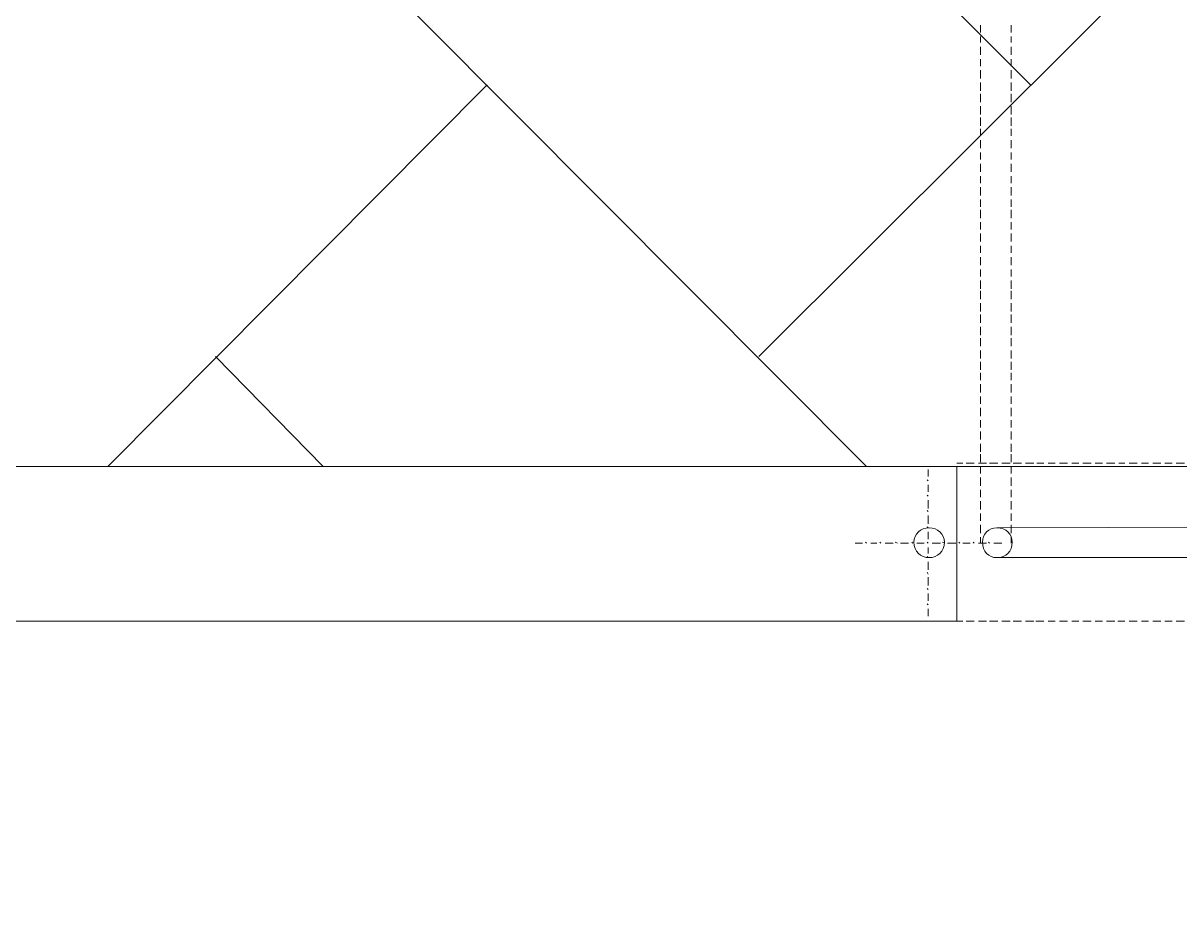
# Model space of a CAD drawing. Header units: millimetres. Extents: x 2928 to 3112, y 1220 to 1280.
# Drawn here: x 2953.341 to 2955.221, y 1262.581 to 1264.011 of the extents above; entities that cross this region are included whole.
import ezdxf

# ---------------------------------------------------------------- set-up
doc = ezdxf.new("R2010")
doc.units = ezdxf.units.MM

msp = doc.modelspace()

# ---------------------------------------------------------------- linework, layer by layer
at = {"color": 9, "linetype": 'Continuous', "lineweight": 13, "true_color": 0xbababa}
for points in [[(2954.71151, 1263.2906), (2953.70483, 1264.30062), (2953.70483, 1264.30062)], [(2954.97818, 1263.91061), (2954.58817, 1264.30062), (2954.58817, 1264.30062)], [(2954.53651, 1263.46894), (2955.24318, 1264.17395), (2955.24318, 1264.17395)], [(2953.47816, 1263.2906), (2954.09483, 1263.91061), (2954.09483, 1263.91061)], [(2953.82816, 1263.2906), (2953.65316, 1263.46894), (2953.65316, 1263.46894)]]:
    msp.add_lwpolyline(points, dxfattribs=at)
at = {"color": 7, "linetype": 'Continuous', "lineweight": 5, "true_color": 0x000007}
for points in [[(2954.89651, 1263.99561), (2954.89651, 1264.00728), (2954.89651, 1264.00728)], [(2954.94651, 1264.00728), (2954.94651, 1263.99561), (2954.94651, 1263.99561)], [(2954.89651, 1263.97895), (2954.89651, 1263.98895), (2954.89651, 1263.98895)], [(2954.94651, 1263.98895), (2954.94651, 1263.97895), (2954.94651, 1263.97895)], [(2954.89651, 1263.95895), (2954.89651, 1263.97228), (2954.89651, 1263.97228)], [(2954.94651, 1263.97228), (2954.94651, 1263.95895), (2954.94651, 1263.95895)], [(2954.89651, 1263.94061), (2954.89651, 1263.95228), (2954.89651, 1263.95228)], [(2954.94651, 1263.95228), (2954.94651, 1263.94061), (2954.94651, 1263.94061)], [(2954.89651, 1263.92061), (2954.89651, 1263.93395), (2954.89651, 1263.93395)], [(2954.94651, 1263.93395), (2954.94651, 1263.92061), (2954.94651, 1263.92061)], [(2954.89651, 1263.90061), (2954.89651, 1263.91394), (2954.89651, 1263.91394)], [(2954.94651, 1263.91394), (2954.94651, 1263.90061), (2954.94651, 1263.90061)], [(2954.89651, 1263.88228), (2954.89651, 1263.89561), (2954.89651, 1263.89561)], [(2954.94651, 1263.89561), (2954.94651, 1263.88228), (2954.94651, 1263.88228)], [(2954.89651, 1263.86228), (2954.89651, 1263.87561), (2954.89651, 1263.87561)], [(2954.94651, 1263.87561), (2954.94651, 1263.86228), (2954.94651, 1263.86228)], [(2954.89651, 1263.84394), (2954.89651, 1263.85728), (2954.89651, 1263.85728)], [(2954.94651, 1263.85728), (2954.94651, 1263.84394), (2954.94651, 1263.84394)], [(2954.89651, 1263.82728), (2954.89651, 1263.83894), (2954.89651, 1263.83894)], [(2954.94651, 1263.83894), (2954.94651, 1263.82728), (2954.94651, 1263.82728)], [(2954.89651, 1263.80728), (2954.89651, 1263.82061), (2954.89651, 1263.82061)], [(2954.94651, 1263.82061), (2954.94651, 1263.80728), (2954.94651, 1263.80728)], [(2954.89651, 1263.78894), (2954.89651, 1263.80061), (2954.89651, 1263.80061)], [(2954.94651, 1263.80061), (2954.94651, 1263.78894), (2954.94651, 1263.78894)], [(2954.89651, 1263.76894), (2954.89651, 1263.78228), (2954.89651, 1263.78228)], [(2954.94651, 1263.78228), (2954.94651, 1263.76894), (2954.94651, 1263.76894)], [(2954.89651, 1263.75061), (2954.89651, 1263.76228), (2954.89651, 1263.76228)], [(2954.94651, 1263.76228), (2954.94651, 1263.75061), (2954.94651, 1263.75061)], [(2954.89651, 1263.73061), (2954.89651, 1263.74394), (2954.89651, 1263.74394)], [(2954.94651, 1263.74394), (2954.94651, 1263.73061), (2954.94651, 1263.73061)], [(2954.89651, 1263.71228), (2954.89651, 1263.72394), (2954.89651, 1263.72394)], [(2954.94651, 1263.72394), (2954.94651, 1263.71228), (2954.94651, 1263.71228)], [(2954.89651, 1263.69394), (2954.89651, 1263.70728), (2954.89651, 1263.70728)], [(2954.94651, 1263.70728), (2954.94651, 1263.69394), (2954.94651, 1263.69394)], [(2954.89651, 1263.67561), (2954.89651, 1263.68727), (2954.89651, 1263.68727)], [(2954.94651, 1263.68727), (2954.94651, 1263.67561), (2954.94651, 1263.67561)], [(2954.89651, 1263.65561), (2954.89651, 1263.66894), (2954.89651, 1263.66894)], [(2954.94651, 1263.66894), (2954.94651, 1263.65561), (2954.94651, 1263.65561)], [(2954.89651, 1263.63727), (2954.89651, 1263.64894), (2954.89651, 1263.64894)], [(2954.94651, 1263.64894), (2954.94651, 1263.63727), (2954.94651, 1263.63727)], [(2954.89651, 1263.61727), (2954.89651, 1263.63061), (2954.89651, 1263.63061)], [(2954.94651, 1263.63061), (2954.94651, 1263.61727), (2954.94651, 1263.61727)], [(2954.89651, 1263.59894), (2954.89651, 1263.61061), (2954.89651, 1263.61061)], [(2954.94651, 1263.61061), (2954.94651, 1263.59894), (2954.94651, 1263.59894)], [(2954.89651, 1263.57894), (2954.89651, 1263.59227), (2954.89651, 1263.59227)], [(2954.94651, 1263.59227), (2954.94651, 1263.57894), (2954.94651, 1263.57894)], [(2954.89651, 1263.56227), (2954.89651, 1263.57561), (2954.89651, 1263.57561)], [(2954.94651, 1263.57561), (2954.94651, 1263.56227), (2954.94651, 1263.56227)], [(2954.89651, 1263.54227), (2954.89651, 1263.55561), (2954.89651, 1263.55561)], [(2954.94651, 1263.55561), (2954.94651, 1263.54227), (2954.94651, 1263.54227)], [(2954.89651, 1263.52394), (2954.89651, 1263.53727), (2954.89651, 1263.53727)], [(2954.94651, 1263.53727), (2954.94651, 1263.52394), (2954.94651, 1263.52394)], [(2954.89651, 1263.50394), (2954.89651, 1263.51727), (2954.89651, 1263.51727)], [(2954.94651, 1263.51727), (2954.94651, 1263.50394), (2954.94651, 1263.50394)], [(2954.89651, 1263.48561), (2954.89651, 1263.49894), (2954.89651, 1263.49894)], [(2954.94651, 1263.49894), (2954.94651, 1263.48561), (2954.94651, 1263.48561)], [(2954.89651, 1263.46561), (2954.89651, 1263.47894), (2954.89651, 1263.47894)], [(2954.94651, 1263.47894), (2954.94651, 1263.46561), (2954.94651, 1263.46561)], [(2954.89651, 1263.44727), (2954.89651, 1263.4606), (2954.89651, 1263.4606)], [(2954.94651, 1263.4606), (2954.94651, 1263.44727), (2954.94651, 1263.44727)], [(2954.89651, 1263.4306), (2954.89651, 1263.44227), (2954.89651, 1263.44227)], [(2954.94651, 1263.44227), (2954.94651, 1263.4306), (2954.94651, 1263.4306)], [(2954.89651, 1263.4106), (2954.89651, 1263.42394), (2954.89651, 1263.42394)], [(2954.94651, 1263.42394), (2954.94651, 1263.4106), (2954.94651, 1263.4106)], [(2954.89651, 1263.39227), (2954.89651, 1263.40394), (2954.89651, 1263.40394)], [(2954.94651, 1263.40394), (2954.94651, 1263.39227), (2954.94651, 1263.39227)], [(2954.89651, 1263.37227), (2954.89651, 1263.3856), (2954.89651, 1263.3856)], [(2954.94651, 1263.3856), (2954.94651, 1263.37227), (2954.94651, 1263.37227)], [(2954.89651, 1263.35394), (2954.89651, 1263.3656), (2954.89651, 1263.3656)], [(2954.94651, 1263.3656), (2954.94651, 1263.35394), (2954.94651, 1263.35394)], [(2954.89651, 1263.33394), (2954.89651, 1263.34727), (2954.89651, 1263.34727)], [(2954.94651, 1263.34727), (2954.94651, 1263.33394), (2954.94651, 1263.33394)], [(2954.89651, 1263.31394), (2954.89651, 1263.32727), (2954.89651, 1263.32727)], [(2954.94651, 1263.32727), (2954.94651, 1263.31394), (2954.94651, 1263.31394)], [(2954.89651, 1263.29727), (2954.89651, 1263.3106), (2954.89651, 1263.3106)], [(2954.94651, 1263.3106), (2954.94651, 1263.29727), (2954.94651, 1263.29727)], [(2954.89651, 1263.27894), (2954.89651, 1263.2906), (2954.89651, 1263.2906)], [(2954.94651, 1263.2906), (2954.94651, 1263.27894), (2954.94651, 1263.27894)], [(2954.89651, 1263.25894), (2954.89651, 1263.27227), (2954.89651, 1263.27227)], [(2954.94651, 1263.27227), (2954.94651, 1263.25894), (2954.94651, 1263.25894)], [(2954.89651, 1263.2406), (2954.89651, 1263.25227), (2954.89651, 1263.25227)], [(2954.94651, 1263.25227), (2954.94651, 1263.2406), (2954.94651, 1263.2406)], [(2954.89651, 1263.2206), (2954.89651, 1263.23394), (2954.89651, 1263.23394)], [(2954.94651, 1263.23394), (2954.94651, 1263.2206), (2954.94651, 1263.2206)], [(2954.89651, 1263.20227), (2954.89651, 1263.21393), (2954.89651, 1263.21393)], [(2954.94651, 1263.21393), (2954.94651, 1263.20227), (2954.94651, 1263.20227)], [(2954.89651, 1263.18227), (2954.89651, 1263.1956), (2954.89651, 1263.1956)], [(2956.00819, 1263.19393), (2954.92318, 1263.1906), (2954.92318, 1263.1906)], [(2954.94651, 1263.1956), (2954.94651, 1263.18227), (2954.94651, 1263.18227)], [(2954.89651, 1263.1656), (2954.89651, 1263.1756), (2954.89651, 1263.1756)], [(2954.94651, 1263.1756), (2954.94651, 1263.1656), (2954.94651, 1263.1656)], [(2954.92318, 1263.14227), (2956.00819, 1263.14227), (2956.00819, 1263.14227)]]:
    msp.add_lwpolyline(points, dxfattribs=at)
at = {"color": 252, "linetype": 'Continuous', "lineweight": 13, "true_color": 0x989898}
msp.add_lwpolyline([(2982.2769, 1240.06027), (2940.24797, 1240.06027), (2940.24797, 1263.2906), (2982.2769, 1263.2906)], close=True, dxfattribs=at)
at = {"color": 7, "linetype": 'Continuous', "lineweight": 20, "true_color": 0x000007}
msp.add_lwpolyline([(2954.85818, 1263.03893), (2954.85818, 1263.2906), (2940.24797, 1263.2906), (2940.24797, 1240.06027), (2954.82318, 1240.06027), (2954.82318, 1240.31361), (2940.49964, 1240.31361), (2940.49964, 1263.03893)], close=True, dxfattribs=at)
at = {"color": 252, "linetype": 'Continuous', "lineweight": 13, "true_color": 0x989898}
for points in [[(2954.81151, 1263.2856), (2954.81151, 1263.27394), (2954.81151, 1263.27394)], [(2954.86818, 1263.2956), (2954.85818, 1263.2956), (2954.85818, 1263.2956)], [(2954.88651, 1263.2956), (2954.87318, 1263.2956), (2954.87318, 1263.2956)], [(2954.90651, 1263.2956), (2954.89318, 1263.2956), (2954.89318, 1263.2956)], [(2954.92484, 1263.2956), (2954.91151, 1263.2956), (2954.91151, 1263.2956)], [(2954.94485, 1263.2956), (2954.93151, 1263.2956), (2954.93151, 1263.2956)], [(2954.96318, 1263.2956), (2954.94985, 1263.2956), (2954.94985, 1263.2956)], [(2954.98318, 1263.2956), (2954.96985, 1263.2956), (2954.96985, 1263.2956)], [(2954.99985, 1263.2956), (2954.98818, 1263.2956), (2954.98818, 1263.2956)], [(2955.01818, 1263.2956), (2955.00651, 1263.2956), (2955.00651, 1263.2956)], [(2955.03818, 1263.2956), (2955.02485, 1263.2956), (2955.02485, 1263.2956)], [(2955.05651, 1263.2956), (2955.04485, 1263.2956), (2955.04485, 1263.2956)], [(2955.07651, 1263.2956), (2955.06318, 1263.2956), (2955.06318, 1263.2956)], [(2955.09485, 1263.2956), (2955.08318, 1263.2956), (2955.08318, 1263.2956)], [(2955.11485, 1263.2956), (2955.10151, 1263.2956), (2955.10151, 1263.2956)], [(2955.13151, 1263.2956), (2955.12151, 1263.2956), (2955.12151, 1263.2956)], [(2955.15151, 1263.2956), (2955.13818, 1263.2956), (2955.13818, 1263.2956)], [(2955.16985, 1263.2956), (2955.15818, 1263.2956), (2955.15818, 1263.2956)], [(2955.18985, 1263.2956), (2955.17652, 1263.2956), (2955.17652, 1263.2956)], [(2955.20818, 1263.2956), (2955.19652, 1263.2956), (2955.19652, 1263.2956)], [(2955.22818, 1263.2956), (2955.21485, 1263.2956), (2955.21485, 1263.2956)], [(2954.81151, 1263.26727), (2954.80984, 1263.26894), (2954.80984, 1263.26894)], [(2954.81151, 1263.2606), (2954.81151, 1263.24894), (2954.81151, 1263.24894)], [(2954.81151, 1263.24227), (2954.80984, 1263.24394), (2954.80984, 1263.24394)], [(2954.81151, 1263.2356), (2954.81151, 1263.22227), (2954.81151, 1263.22227)], [(2954.81151, 1263.21727), (2954.80984, 1263.21893), (2954.80984, 1263.21893)], [(2954.81151, 1263.2106), (2954.81151, 1263.19727), (2954.81151, 1263.19727)], [(2954.81151, 1263.1906), (2954.80984, 1263.19227), (2954.80984, 1263.19227)], [(2954.81151, 1263.18393), (2954.81151, 1263.17227), (2954.81151, 1263.17227)], [(2954.70484, 1263.1656), (2954.69317, 1263.1656), (2954.69317, 1263.1656)], [(2954.71151, 1263.1656), (2954.70984, 1263.16727), (2954.70984, 1263.16727)], [(2954.72818, 1263.1656), (2954.71818, 1263.1656), (2954.71818, 1263.1656)], [(2954.73484, 1263.1656), (2954.73318, 1263.16727), (2954.73318, 1263.16727)], [(2954.75484, 1263.1656), (2954.74151, 1263.1656), (2954.74151, 1263.1656)], [(2954.76151, 1263.1656), (2954.75818, 1263.16727), (2954.75818, 1263.16727)], [(2954.77984, 1263.1656), (2954.76651, 1263.1656), (2954.76651, 1263.1656)], [(2954.78651, 1263.1656), (2954.78484, 1263.16727), (2954.78484, 1263.16727)], [(2954.80484, 1263.1656), (2954.79318, 1263.1656), (2954.79318, 1263.1656)], [(2954.81151, 1263.1656), (2954.80984, 1263.16727), (2954.80984, 1263.16727)], [(2954.81151, 1263.1656), (2954.80984, 1263.16727), (2954.80984, 1263.16727)], [(2954.81151, 1263.15893), (2954.81151, 1263.14893), (2954.81151, 1263.14893)], [(2954.83151, 1263.1656), (2954.81818, 1263.1656), (2954.81818, 1263.1656)], [(2954.83818, 1263.1656), (2954.83484, 1263.16727), (2954.83484, 1263.16727)], [(2954.85651, 1263.1656), (2954.84318, 1263.1656), (2954.84318, 1263.1656)], [(2954.86318, 1263.1656), (2954.86151, 1263.16727), (2954.86151, 1263.16727)], [(2954.87984, 1263.1656), (2954.86818, 1263.1656), (2954.86818, 1263.1656)], [(2954.88651, 1263.1656), (2954.88484, 1263.16727), (2954.88484, 1263.16727)], [(2954.90651, 1263.1656), (2954.89318, 1263.1656), (2954.89318, 1263.1656)], [(2954.91151, 1263.1656), (2954.90984, 1263.16727), (2954.90984, 1263.16727)], [(2954.93151, 1263.1656), (2954.91818, 1263.1656), (2954.91818, 1263.1656)], [(2954.81151, 1263.14227), (2954.80984, 1263.14393), (2954.80984, 1263.14393)], [(2954.81151, 1263.1356), (2954.81151, 1263.12227), (2954.81151, 1263.12227)], [(2954.81151, 1263.1156), (2954.80984, 1263.11893), (2954.80984, 1263.11893)], [(2954.81151, 1263.1106), (2954.81151, 1263.09727), (2954.81151, 1263.09727)], [(2954.81151, 1263.0906), (2954.80984, 1263.09227), (2954.80984, 1263.09227)], [(2954.81151, 1263.08393), (2954.81151, 1263.07227), (2954.81151, 1263.07227)], [(2954.81151, 1263.0656), (2954.80984, 1263.06727), (2954.80984, 1263.06727)], [(2954.81151, 1263.05893), (2954.81151, 1263.04727), (2954.81151, 1263.04727)], [(2954.85818, 1263.03893), (2954.86818, 1263.03893), (2954.86818, 1263.03893)], [(2954.87318, 1263.03893), (2954.88651, 1263.03893), (2954.88651, 1263.03893)], [(2954.89318, 1263.03893), (2954.90651, 1263.03893), (2954.90651, 1263.03893)], [(2954.91151, 1263.03893), (2954.92484, 1263.03893), (2954.92484, 1263.03893)], [(2954.93151, 1263.03893), (2954.94485, 1263.03893), (2954.94485, 1263.03893)], [(2954.94985, 1263.03893), (2954.96318, 1263.03893), (2954.96318, 1263.03893)], [(2954.96985, 1263.03893), (2954.98318, 1263.03893), (2954.98318, 1263.03893)], [(2954.98651, 1263.03893), (2954.99985, 1263.03893), (2954.99985, 1263.03893)], [(2955.00651, 1263.03893), (2955.01818, 1263.03893), (2955.01818, 1263.03893)], [(2955.02485, 1263.03893), (2955.03818, 1263.03893), (2955.03818, 1263.03893)], [(2955.04485, 1263.03893), (2955.05651, 1263.03893), (2955.05651, 1263.03893)], [(2955.06318, 1263.03893), (2955.07651, 1263.03893), (2955.07651, 1263.03893)], [(2955.08318, 1263.03893), (2955.09485, 1263.03893), (2955.09485, 1263.03893)], [(2955.10151, 1263.03893), (2955.11485, 1263.03893), (2955.11485, 1263.03893)], [(2955.11985, 1263.03893), (2955.13151, 1263.03893), (2955.13151, 1263.03893)], [(2955.13818, 1263.03893), (2955.15151, 1263.03893), (2955.15151, 1263.03893)], [(2955.15818, 1263.03893), (2955.16985, 1263.03893), (2955.16985, 1263.03893)], [(2955.17652, 1263.03893), (2955.18985, 1263.03893), (2955.18985, 1263.03893)], [(2955.19652, 1263.03893), (2955.20818, 1263.03893), (2955.20818, 1263.03893)], [(2955.21485, 1263.03893), (2955.22818, 1263.03893), (2955.22818, 1263.03893)]]:
    msp.add_lwpolyline(points, dxfattribs=at)
at = {"color": 7, "linetype": 'Continuous', "lineweight": 20, "true_color": 0x000007}
msp.add_open_spline([(2954.83818, 1263.16727), (2954.83818, 1263.1806), (2954.82651, 1263.1906), (2954.81318, 1263.1906), (2954.81318, 1263.1906), (2954.79984, 1263.1906), (2954.78818, 1263.1806), (2954.78818, 1263.16727), (2954.78818, 1263.16727), (2954.78818, 1263.15227), (2954.79984, 1263.14227), (2954.81318, 1263.14227), (2954.81318, 1263.14227), (2954.82651, 1263.14227), (2954.83818, 1263.15227), (2954.83818, 1263.16727)], degree=3, knots=[0, 0, 0, 0, 0.0625, 0.0625, 0.0625, 0.0625, 0.125, 0.125, 0.125, 0.125, 0.1875, 0.1875, 0.1875, 0.1875, 1, 1, 1, 1], dxfattribs=at)
at = {"color": 7, "linetype": 'Continuous', "lineweight": 5, "true_color": 0x000007}
msp.add_open_spline([(2954.94818, 1263.16727), (2954.94818, 1263.1806), (2954.93818, 1263.1906), (2954.92318, 1263.1906), (2954.92318, 1263.1906), (2954.90984, 1263.1906), (2954.89984, 1263.1806), (2954.89984, 1263.16727), (2954.89984, 1263.16727), (2954.89984, 1263.15227), (2954.90984, 1263.14227), (2954.92318, 1263.14227), (2954.92318, 1263.14227), (2954.93818, 1263.14227), (2954.94818, 1263.15227), (2954.94818, 1263.16727)], degree=3, knots=[0, 0, 0, 0, 0.0625, 0.0625, 0.0625, 0.0625, 0.125, 0.125, 0.125, 0.125, 0.1875, 0.1875, 0.1875, 0.1875, 1, 1, 1, 1], dxfattribs=at)
msp.add_open_spline([(2954.94818, 1263.16727), (2954.94818, 1263.1806), (2954.93818, 1263.1906), (2954.92318, 1263.1906), (2954.92318, 1263.1906), (2954.90984, 1263.1906), (2954.89984, 1263.1806), (2954.89984, 1263.16727), (2954.89984, 1263.16727), (2954.89984, 1263.15227), (2954.90984, 1263.14227), (2954.92318, 1263.14227), (2954.92318, 1263.14227), (2954.93818, 1263.14227), (2954.94818, 1263.15227), (2954.94818, 1263.16727)], degree=3, knots=[0, 0, 0, 0, 0.0625, 0.0625, 0.0625, 0.0625, 0.125, 0.125, 0.125, 0.125, 0.1875, 0.1875, 0.1875, 0.1875, 1, 1, 1, 1], dxfattribs=at)

doc.saveas('drawing.dxf')
